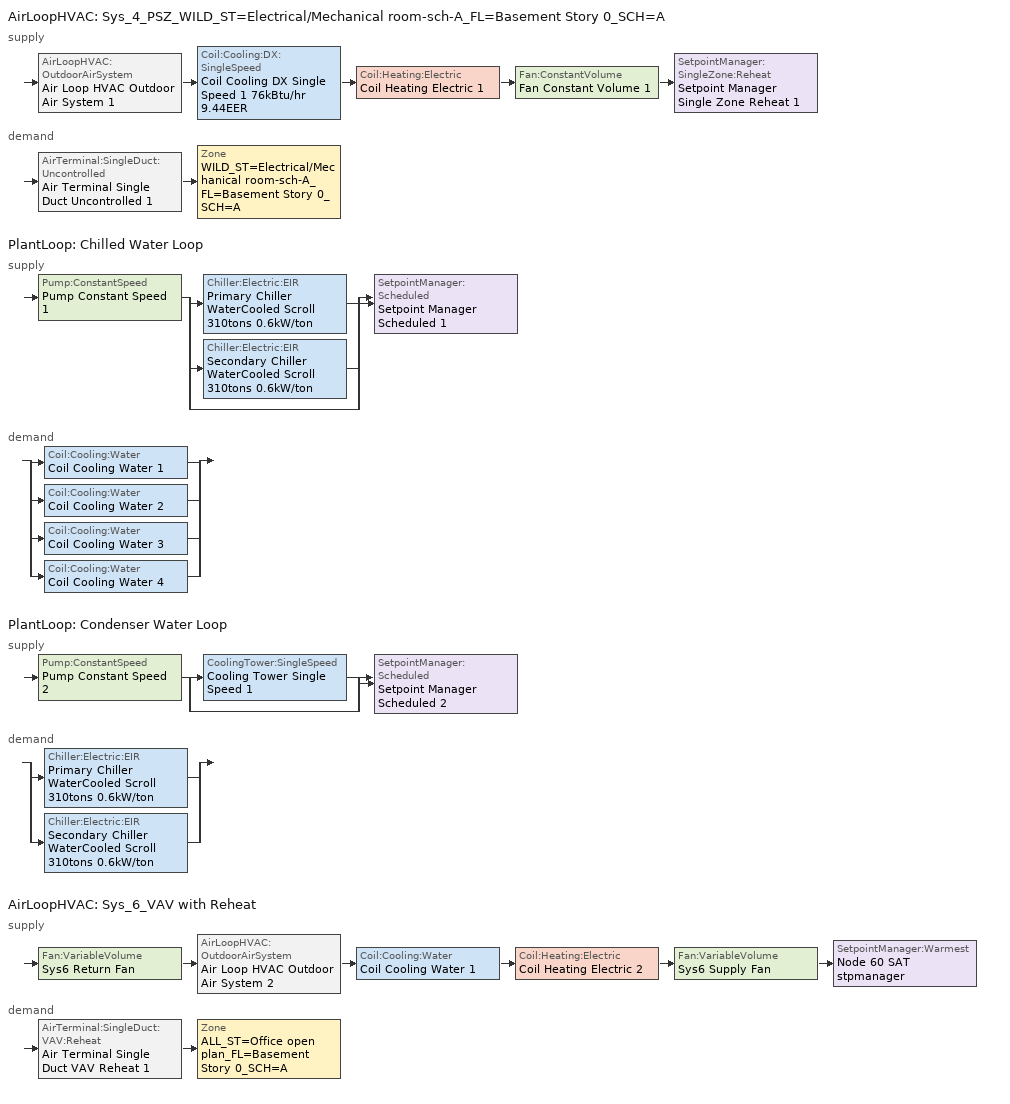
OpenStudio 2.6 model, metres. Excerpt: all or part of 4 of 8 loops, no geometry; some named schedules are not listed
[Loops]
AirLoopHVAC 'Sys_4_PSZ_WILD_ST=Electrical/Mechanical room-sch-A_FL=Basement Story 0_SCH=A'
 supply: AirLoopHVAC:OutdoorAirSystem 'Air Loop HVAC Outdoor Air System 1' > Coil:Cooling:DX:SingleSpeed 'Coil Cooling DX Single Speed 1 76kBtu/hr 9.44EER' > Coil:Heating:Electric 'Coil Heating Electric 1' > Fan:ConstantVolume 'Fan Constant Volume 1' > SetpointManager:SingleZone:Reheat 'Setpoint Manager Single Zone Reheat 1'
 demand: AirTerminal:SingleDuct:Uncontrolled 'Air Terminal Single Duct Uncontrolled 1' > Zone 'WILD_ST=Electrical/Mechanical room-sch-A_FL=Basement Story 0_SCH=A'
PlantLoop 'Chilled Water Loop'
 supply: Pump:ConstantSpeed 'Pump Constant Speed 1' > split
  | Chiller:Electric:EIR 'Primary Chiller WaterCooled Scroll 310tons 0.6kW/ton'
  | Chiller:Electric:EIR 'Secondary Chiller WaterCooled Scroll 310tons 0.6kW/ton'
  | bypass
  join > SetpointManager:Scheduled 'Setpoint Manager Scheduled 1'
 demand: split
  | Coil:Cooling:Water 'Coil Cooling Water 1'
  | Coil:Cooling:Water 'Coil Cooling Water 2'
  | Coil:Cooling:Water 'Coil Cooling Water 3'
  | Coil:Cooling:Water 'Coil Cooling Water 4'
PlantLoop 'Condenser Water Loop'
 supply: Pump:ConstantSpeed 'Pump Constant Speed 2' > split
  | CoolingTower:SingleSpeed 'Cooling Tower Single Speed 1'
  | bypass
  join > SetpointManager:Scheduled 'Setpoint Manager Scheduled 2'
 demand: split
  | Chiller:Electric:EIR 'Primary Chiller WaterCooled Scroll 310tons 0.6kW/ton'
  | Chiller:Electric:EIR 'Secondary Chiller WaterCooled Scroll 310tons 0.6kW/ton'
AirLoopHVAC 'Sys_6_VAV with Reheat'
 supply: Fan:VariableVolume 'Sys6 Return Fan' > AirLoopHVAC:OutdoorAirSystem 'Air Loop HVAC Outdoor Air System 2' > Coil:Cooling:Water 'Coil Cooling Water 1' > Coil:Heating:Electric 'Coil Heating Electric 2' > Fan:VariableVolume 'Sys6 Supply Fan' > SetpointManager:Warmest 'Node 60 SAT stpmanager'
 demand: AirTerminal:SingleDuct:VAV:Reheat 'Air Terminal Single Duct VAV Reheat 1' > Zone 'ALL_ST=Office open plan_FL=Basement Story 0_SCH=A'
[Sizing:Zone] Zone Cooling Design Supply Air Temperature Input Method=SupplyAirTemperature; Zone Cooling Design Supply Air Temperature {C}=13; Zone Cooling Design Supply Air Temperature Difference {deltaC}=11.11; Zone Heating Design Supply Air Temperature Input Method=SupplyAirTemperature; Zone Heating Design Supply Air Temperature {C}=43; Zone Heating Design Supply Air Temperature Difference {deltaC}=11.11; Zone Cooling Design Supply Air Humidity Ratio {kg-H2O/kg-air}=0.0085; Zone Heating Design Supply Air Humidity Ratio {kg-H2O/kg-air}=0.008; Zone Heating Sizing Factor=1.3; Zone Cooling Sizing Factor=1.1; Cooling Design Air Flow Method=DesignDay; Heating Design Air Flow Method=DesignDay; Account for Dedicated Outdoor Air System=No; Dedicated Outdoor Air System Control Strategy=NeutralSupplyAir; Dedicated Outdoor Air Low Setpoint Temperature for Design {C}=autosize; Dedicated Outdoor Air High Setpoint Temperature for Design {C}=autosize
ALL_ST=Office open plan_FL=Basement Story 0_SCH=A; WILD_ST=Electrical/Mechanical room-sch-A_FL=Basement Story 0_SCH=A
[Zone equipment]
ALL_ST=Office open plan_FL=Basement Story 0_SCH=A: ALL_ST=Office open plan_FL=Basement Story 0_SCH=A erv doas, Air Terminal Single Duct VAV Reheat 1, Zone HVAC Baseboard Convective Electric 2
WILD_ST=Electrical/Mechanical room-sch-A_FL=Basement Story 0_SCH=A: WILD_ST=Electrical/Mechanical room-sch-A_FL=Basement Story 0_SCH=A erv doas, Air Terminal Single Duct Uncontrolled 1, Zone HVAC Baseboard Convective Electric 1
[AirLoopHVAC] Design Supply Air Flow Rate {m3/s}=AutoSize
Name | Availability Schedule
Sys_4_PSZ_WILD_ST=Electrical/Mechanical room-sch-A_FL=Basement Story 0_SCH=A | Sys_4_PSZ_WILD_ST=Electrical/Mechanical room-sch-A_FL=Basement Story 0_SCH=A Occ Sch
Sys_6_VAV with Reheat | Sys_6_VAV with Reheat Occ Sch
[Sizing:System] Type of Load to Size On=Sensible; Design Outdoor Air Flow Rate {m3/s}=Autosize; Preheat Design Temperature {C}=7; Preheat Design Humidity Ratio {kg-H2O/kg-Air}=0.008; Precool Design Humidity Ratio {kg-H2O/kg-Air}=0.008; Central Cooling Design Supply Air Temperature {C}=13; Sizing Option=NonCoincident; 100% Outdoor Air in Cooling=No; 100% Outdoor Air in Heating=No; Central Cooling Design Supply Air Humidity Ratio {kg-H2O/kg-Air}=0.0085; Central Heating Design Supply Air Humidity Ratio {kg-H2O/kg-Air}=0.008; Cooling Design Air Flow Method=DesignDay; Cooling Design Air Flow Rate {m3/s}=0; Heating Design Air Flow Method=DesignDay; Heating Design Air Flow Rate {m3/s}=0; System Outdoor Air Method=ZoneSum; Zone Maximum Outdoor Air Fraction=1; Cooling Supply Air Flow Rate Per Floor Area {m3/s-m2}=0.00996765; Cooling Fraction of Autosized Cooling Supply Air Flow Rate=1; Cooling Supply Air Flow Rate Per Unit Cooling Capacity {m3/s-W}=3.94755e-05; Heating Supply Air Flow Rate Per Floor Area {m3/s-m2}=0.00996765; Heating Fraction of Autosized Heating Supply Air Flow Rate=1; Heating Fraction of Autosized Cooling Supply Air Flow Rate=1; Heating Supply Air Flow Rate Per Unit Heating Capacity {m3/s-W}=3.15882e-05; Cooling Design Capacity Method=CoolingDesignCapacity; Cooling Design Capacity {W}=autosize; Cooling Design Capacity Per Floor Area {W/m2}=234.7; Fraction of Autosized Cooling Design Capacity=1; Heating Design Capacity Method=HeatingDesignCapacity; Heating Design Capacity {W}=autosize; Heating Design Capacity Per Floor Area {W/m2}=157; Fraction of Autosized Heating Design Capacity=1; Central Cooling Capacity Control Method=OnOff
Name | Minimum System Air Flow Ratio | Precool Design Temperature {C} | Central Heating Design Supply Air Temperature {C}
Sys_4_PSZ_WILD_ST=Electrical/Mechanical room-sch-A_FL=Basement Story 0_SCH=A | 1 | 13 | 43
Sys_6_VAV with Reheat | 0.3 | 12.8 | 13.1
[Fan:ConstantVolume]
Fan Constant Volume 1: Availability Schedule=Always On Discrete; Fan Efficiency=0.39975; Pressure Rise {Pa}=640; Maximum Flow Rate {m3/s}=AutoSize; Motor Efficiency=0.615
[Coil:Heating:Electric] Availability Schedule=Always On Discrete
Coil Heating Electric 1; Coil Heating Electric 2; Coil Heating Electric 3
[Coil:Cooling:DX:SingleSpeed]
Coil Cooling DX Single Speed 1 76kBtu/hr 9.44EER: Availability Schedule=Always On Discrete; Rated Total Cooling Capacity {W}=autosize; Rated Sensible Heat Ratio=autosize; Rated COP {W/W}=3.24688; Rated Air Flow Rate {m3/s}=autosize; Rated Evaporator Fan Power Per Volume Flow Rate {W/(m3/s)}=773.3; Total Cooling Capacity Function of Temperature Curve=DXCOOL-NECB2011-REF-CAPFT; Total Cooling Capacity Function of Flow Fraction Curve=DXCOOL-NECB2011-REF-CAPFFLOW; Energy Input Ratio Function of Temperature Curve=DXCOOL-NECB2011-REF-COOLEIRFT; Energy Input Ratio Function of Flow Fraction Curve=DXCOOL-NECB2011-REF-COOLEIRFFLOW; Part Load Fraction Correlation Curve=DXCOOL-NECB2011-REF-COOLPLFFPLR; Condenser Type=AirCooled; Evaporative Condenser Effectiveness=0; Evaporative Condenser Air Flow Rate {m3/s}=Autosize; Evaporative Condenser Pump Rated Power Consumption {W}=Autosize; Crankcase Heater Capacity {W}=0; Maximum Outdoor Dry-Bulb Temperature for Crankcase Heater Operation {C}=0; Basin Heater Capacity {W/K}=0; Basin Heater Setpoint Temperature {C}=10
[Controller:OutdoorAir] Minimum Outdoor Air Flow Rate {m3/s}=0; Maximum Outdoor Air Flow Rate {m3/s}=0; Economizer Control Action Type=ModulateFlow; Lockout Type=NoLockout; Minimum Limit Type=FixedMinimum; High Humidity Control=No; Heat Recovery Bypass Control Type=BypassWhenWithinEconomizerLimits
Name | Economizer Control Type | Minimum Outdoor Air Schedule | Controller Mechanical Ventilation | Economizer Maximum Limit Dry-Bulb Temperature {C} | Economizer Maximum Limit Enthalpy {J/kg} | Economizer Minimum Limit Dry-Bulb Temperature {C}
Controller Outdoor Air 1 | DifferentialEnthalpy | Sys_4_PSZ_WILD_ST=Electrical/Mechanical room-sch-A_FL=Basement Story 0_SCH=A Occ Sch | Controller Mechanical Ventilation 1
Controller Outdoor Air 2 | NoEconomizer | Sys_6_VAV with Reheat Occ Sch | Controller Mechanical Ventilation 2 | 28 | 64000 | -100
[Controller:MechanicalVentilation] Availability Schedule=Always On Discrete; System Outdoor Air Method=ZoneSum
Controller Mechanical Ventilation 1; Controller Mechanical Ventilation 2
[AirLoopHVAC:OutdoorAirSystem]
Name | Controller
Air Loop HVAC Outdoor Air System 1 | Controller Outdoor Air 1
Air Loop HVAC Outdoor Air System 2 | Controller Outdoor Air 2
[SetpointManager:SingleZone:Reheat]
Setpoint Manager Single Zone Reheat 1: Minimum Supply Air Temperature {C}=13; Maximum Supply Air Temperature {C}=43; Control Zone=WILD_ST=Electrical/Mechanical room-sch-A_FL=Basement Story 0_SCH=A
[AirTerminal:SingleDuct:Uncontrolled]
Air Terminal Single Duct Uncontrolled 1: Availability Schedule=Always On Discrete; Maximum Air Flow Rate {m3/s}=AutoSize
[ZoneHVAC:Baseboard:Convective:Electric] Availability Schedule=Always On Discrete; Nominal Capacity {W}=autosize; Efficiency=1
Zone HVAC Baseboard Convective Electric 1; Zone HVAC Baseboard Convective Electric 2
[PlantLoop] Glycol Concentration=0; Plant Loop Volume {m3}=Autocalculate; Load Distribution Scheme=Optimal
Chilled Water Loop; Condenser Water Loop
[Sizing:Plant] Loop Design Temperature Difference {deltaC}=6; Sizing Option=NonCoincident; Zone Timesteps in Averaging Window=1; Coincident Sizing Factor Mode=None
Name | Loop Type | Design Loop Exit Temperature {C}
Chilled Water Loop | Cooling | 7
Condenser Water Loop | Condenser | 29
[Pump:ConstantSpeed] Rated Flow Rate {m3/s}=autosize; Rated Pump Head {Pa}=179352; Rated Power Consumption {W}=autosize; Fraction of Motor Inefficiencies to Fluid Stream=0; Pump Control Type=Intermittent; Design Power Sizing Method=PowerPerFlowPerPressure; Design Electric Power per Unit Flow Rate {W/(m3/s)}=348701.1
Name | Motor Efficiency | Design Shaft Power per Unit Flow Rate per Unit Head {W-s/m3-Pa}
Pump Constant Speed 1 | 0.936 | 1.83242
Pump Constant Speed 2 | 0.954 | 1.60085
[Chiller:Electric:EIR] Reference Capacity {W}=1.089e+06; Reference COP {W/W}=5.67258; Cooling Capacity Function of Temperature Curve=WaterCooled_Scroll_CAPFT_NECB2011; Electric Input to Cooling Output Ratio Function of Temperature Curve=WaterCooled_Scroll_EIRFT_NECB2011; Electric Input to Cooling Output Ratio Function of Part Load Ratio Curve=WaterCooled_Scroll_EIRFPLR_NECB2011; Minimum Part Load Ratio=0.25; Minimum Unloading Ratio=0.25; Condenser Type=WaterCooled; Chiller Flow Mode=LeavingSetpointModulated; Design Heat Recovery Water Flow Rate {m3/s}=0; Sizing Factor=1; Basin Heater Capacity {W/K}=0; Basin Heater Setpoint Temperature {C}=10
Primary Chiller WaterCooled Scroll 310tons 0.6kW/ton; Secondary Chiller WaterCooled Scroll 310tons 0.6kW/ton
[SetpointManager:Scheduled] Control Variable=Temperature
Name | Schedule
Setpoint Manager Scheduled 1 | CHW Temp
Setpoint Manager Scheduled 2 | CW Temp
[CoolingTower:SingleSpeed]
Cooling Tower Single Speed 1: Design Water Flow Rate {m3/s}=autosize; Design Air Flow Rate {m3/s}=autosize; Fan Power at Design Air Flow Rate {W}=33305.3; U-Factor Times Area Value at Design Air Flow Rate {W/K}=autosize; Air Flow Rate in Free Convection Regime {m3/s}=autosize; U-Factor Times Area Value at Free Convection Air Flow Rate {W/K}=autosize; Performance Input Method=UFactorTimesAreaAndDesignWaterFlowRate; Free Convection Capacity {W}=0; Basin Heater Capacity {W/K}=0; Evaporation Loss Mode=LossFactor; Evaporation Loss Factor {percent/K}=0.2; Drift Loss Percent {percent}=0.008; Blowdown Calculation Mode=ConcentrationRatio; Blowdown Concentration Ratio=3; Capacity Control=FanCycling; Number of Cells=2; Cell Control=MinimalCell; Cell Minimum  Water Flow Rate Fraction=0.33; Cell Maximum Water Flow Rate Fraction=2.5; Sizing Factor=1; Free Convection Air Flow Rate Sizing Factor=0.1; Free Convection U-Factor Times Area Value Sizing Factor=0.1; Heat Rejection Capacity and Nominal Capacity Sizing Ratio=1.25; Free Convection Nominal Capacity Sizing Factor=0.1; Design Inlet Air Dry-Bulb Temperature {C}=35; Design Inlet Air Wet-Bulb Temperature {C}=24; Design Approach Temperature {deltaC}=5; Design Range Temperature {deltaC}=6
[Fan:VariableVolume] Availability Schedule=Always On Discrete; Maximum Flow Rate {m3/s}=Autosize; Fan Power Minimum Flow Rate Input Method=Fraction; Fan Power Minimum Flow Fraction=0.68; Fan Power Minimum Air Flow Rate {m3/s}=0; Motor In Airstream Fraction=1; Fan Power Coefficient 1=-2.4176; Fan Power Coefficient 2=9.5874; Fan Power Coefficient 3=-11.559; Fan Power Coefficient 4=5.4009; Fan Power Coefficient 5=0
Name | Fan Efficiency | Pressure Rise {Pa} | Motor Efficiency
Sys6 Supply Fan | 0.549965 | 1000 | 0.8461
Sys6 Return Fan | 0.299975 | 250 | 0.4615
[Coil:Cooling:Water] Availability Schedule=Always On Discrete
Coil Cooling Water 1; Coil Cooling Water 2; Coil Cooling Water 3; Coil Cooling Water 4
[Controller:WaterCoil] Action=Reverse; Minimum Actuated Flow {m3/s}=0
Name | Water Coil
Controller Water Coil 1 | Coil Cooling Water 1
Controller Water Coil 2 | Coil Cooling Water 2
Controller Water Coil 3 | Coil Cooling Water 3
Controller Water Coil 4 | Coil Cooling Water 4
[AirTerminal:SingleDuct:VAV:Reheat]
Air Terminal Single Duct VAV Reheat 1: Availability Schedule=Always On Discrete; Maximum Air Flow Rate {m3/s}=AutoSize; Zone Minimum Air Flow Input Method=Constant; Constant Minimum Air Flow Fraction=0.05; Fixed Minimum Air Flow Rate {m3/s}=1.56736; Reheat Coil=Coil Heating Electric 3; Maximum Hot Water or Steam Flow Rate {m3/s}=AutoSize; Minimum Hot Water or Steam Flow Rate {m3/s}=0; Convergence Tolerance=0.001; Damper Heating Action=Normal; Maximum Flow per Zone Floor Area During Reheat {m3/s-m2}=AutoSize; Maximum Flow Fraction During Reheat=AutoSize; Maximum Reheat Air Temperature {C}=43; Control For Outdoor Air=No
[HeatExchanger:AirToAir:SensibleAndLatent] Availability Schedule=Always On Discrete; Nominal Supply Air Flow Rate {m3/s}=autosize; Sensible Effectiveness at 100% Heating Air Flow=0.8; Latent Effectiveness at 100% Heating Air Flow=0.8; Sensible Effectiveness at 75% Heating Air Flow=0.8; Latent Effectiveness at 75% Heating Air Flow=0.8; Sensible Effectiveness at 100% Cooling Air Flow=0.8; Latent Effectiveness at 100% Cooling Air Flow=0.8; Sensible Effectiveness at 75% Cooling Air Flow=0.8; Latent Effectiveness at 75% Cooling Air Flow=0.8; Supply Air Outlet Temperature Control=No; Heat Exchanger Type=Rotary; Frost Control Type=ExhaustAirRecirculation; Threshold Temperature {C}=-23.3; Initial Defrost Time Fraction=0.167; Rate of Defrost Time Fraction Increase {1/K}=0.012; Economizer Lockout=No
Name | Nominal Electric Power {W}
ALL_ST=Office open plan_FL=Basement Story 0_SCH=A erv hx | 287.084
WILD_ST=Electrical/Mechanical room-sch-A_FL=Basement Story 0_SCH=A erv hx | 657.844
[ZoneHVAC:EnergyRecoveryVentilator:Controller] Temperature High Limit {C}=19; Temperature Low Limit {C}=13; Exhaust Air Temperature Limit=NoExhaustAirTemperatureLimit; Exhaust Air Enthalpy Limit=NoExhaustAirEnthalpyLimit; Time of Day Economizer Flow Control Schedule=Always Off Discrete; High Humidity Control Flag=No; High Humidity Outdoor Air Flow Ratio=1; Control High Indoor Humidity Based on Outdoor Humidity Ratio=Yes
Name | Electronic Enthalpy Limit Curve
ALL_ST=Office open plan_FL=Basement Story 0_SCH=A erv contr | Curve Cubic 19
WILD_ST=Electrical/Mechanical room-sch-A_FL=Basement Story 0_SCH=A erv contr | Curve Cubic 20
[Fan:OnOff] Availability Schedule=Always On Discrete; Fan Efficiency=0.75; Pressure Rise {Pa}=200; Maximum Flow Rate {m3/s}=autosize; Motor Efficiency=0.9; Motor In Airstream Fraction=1
Name | Fan Power Ratio Function of Speed Ratio Curve | Fan Efficiency Ratio Function of Speed Ratio Curve
ALL_ST=Office open plan_FL=Basement Story 0_SCH=A erv sup fan | Fan On Off Power Curve 36 | Fan On Off Efficiency Curve 36
ALL_ST=Office open plan_FL=Basement Story 0_SCH=A erv exh fan | Fan On Off Power Curve 37 | Fan On Off Efficiency Curve 37
WILD_ST=Electrical/Mechanical room-sch-A_FL=Basement Story 0_SCH=A erv sup fan | Fan On Off Power Curve 38 | Fan On Off Efficiency Curve 38
WILD_ST=Electrical/Mechanical room-sch-A_FL=Basement Story 0_SCH=A erv exh fan | Fan On Off Power Curve 39 | Fan On Off Efficiency Curve 39
[ZoneHVAC:EnergyRecoveryVentilator] Supply Air Flow Rate {m3/s}=autosize; Exhaust Air Flow Rate {m3/s}=autosize; Ventilation Rate per Occupant {m3/s-person}=0
Name | Availability Schedule | Heat Exchanger | Supply Air Fan | Exhaust Air Fan | Controller | Ventilation Rate per Unit Floor Area {m3/s-m2}
ALL_ST=Office open plan_FL=Basement Story 0_SCH=A erv doas | Sys_6_VAV with Reheat Occ Sch | ALL_ST=Office open plan_FL=Basement Story 0_SCH=A erv hx | ALL_ST=Office open plan_FL=Basement Story 0_SCH=A erv sup fan | ALL_ST=Office open plan_FL=Basement Story 0_SCH=A erv exh fan | ALL_ST=Office open plan_FL=Basement Story 0_SCH=A erv contr | 0.00042164
WILD_ST=Electrical/Mechanical room-sch-A_FL=Basement Story 0_SCH=A erv doas | Sys_4_PSZ_WILD_ST=Electrical/Mechanical room-sch-A_FL=Basement Story 0_SCH=A Occ Sch | WILD_ST=Electrical/Mechanical room-sch-A_FL=Basement Story 0_SCH=A erv hx | WILD_ST=Electrical/Mechanical room-sch-A_FL=Basement Story 0_SCH=A erv sup fan | WILD_ST=Electrical/Mechanical room-sch-A_FL=Basement Story 0_SCH=A erv exh fan | WILD_ST=Electrical/Mechanical room-sch-A_FL=Basement Story 0_SCH=A erv contr | 0.0003048
[SetpointManager:Warmest]
Node 60 SAT stpmanager: Control Variable=Temperature; Minimum Setpoint Temperature {C}=12; Maximum Setpoint Temperature {C}=35; Strategy=MaximumTemperature
[Schedule:Ruleset]
Name | Default Day Schedule | Summer Design Day Schedule | Winter Design Day Schedule
CHW Temp | Schedule Day 3
CW Temp | Schedule Day 4
Sys_4_PSZ_WILD_ST=Electrical/Mechanical room-sch-A_FL=Basement Story 0_SCH=A Occ Sch | Sys_4_PSZ_WILD_ST=Electrical/Mechanical room-sch-A_FL=Basement Story 0_SCH=A Occ Sch Default | Sys_4_PSZ_WILD_ST=Electrical/Mechanical room-sch-A_FL=Basement Story 0_SCH=A Occ Sch Summer Design Day | Sys_4_PSZ_WILD_ST=Electrical/Mechanical room-sch-A_FL=Basement Story 0_SCH=A Occ Sch Winter Design Day
Sys_6_VAV with Reheat Occ Sch | Sys_6_VAV with Reheat Occ Sch Default | Sys_6_VAV with Reheat Occ Sch Summer Design Day | Sys_6_VAV with Reheat Occ Sch Winter Design Day
[Schedule:Day]
Sys_4_PSZ_WILD_ST=Electrical/Mechanical room-sch-A_FL=Basement Story 0_SCH=A Occ Sch Default; Sys_4_PSZ_WILD_ST=Electrical/Mechanical room-sch-A_FL=Basement Story 0_SCH=A Occ Sch Winter Design Day; Sys_4_PSZ_WILD_ST=Electrical/Mechanical room-sch-A_FL=Basement Story 0_SCH=A Occ Sch Summer Design Day; Sys_6_VAV with Reheat Occ Sch Default; Sys_6_VAV with Reheat Occ Sch Winter Design Day; Sys_6_VAV with Reheat Occ Sch Summer Design Day: 24, 0, 1
[Schedule:Rule] Schedule Ruleset=Sys_4_PSZ_WILD_ST=Electrical/Mechanical room-sch-A_FL=Basement Story 0_SCH=A Occ Sch; Date Specification Type=DateRange; Start Month=1; Start Day=1; End Month=12
Sys_4_PSZ_WILD_ST=Electrical/Mechanical room-sch-A_FL=Basement Story 0_SCH=A Occ Sch Monday Rule: Rule Order=6; Day Schedule=Sys_4_PSZ_WILD_ST=Electrical/Mechanical room-sch-A_FL=Basement Story 0_SCH=A Occ Sch Monday; Apply Monday=Yes; End Day=25
Sys_4_PSZ_WILD_ST=Electrical/Mechanical room-sch-A_FL=Basement Story 0_SCH=A Occ Sch Tuesday Rule: Rule Order=5; Day Schedule=Sys_4_PSZ_WILD_ST=Electrical/Mechanical room-sch-A_FL=Basement Story 0_SCH=A Occ Sch Tuesday; End Day=26; Apply Tuesday=Yes
Sys_4_PSZ_WILD_ST=Electrical/Mechanical room-sch-A_FL=Basement Story 0_SCH=A Occ Sch Wednesday Rule: Rule Order=4; Day Schedule=Sys_4_PSZ_WILD_ST=Electrical/Mechanical room-sch-A_FL=Basement Story 0_SCH=A Occ Sch Wednesday; End Day=27; Apply Wednesday=Yes
Sys_4_PSZ_WILD_ST=Electrical/Mechanical room-sch-A_FL=Basement Story 0_SCH=A Occ Sch Thursday Rule: Rule Order=3; Day Schedule=Sys_4_PSZ_WILD_ST=Electrical/Mechanical room-sch-A_FL=Basement Story 0_SCH=A Occ Sch Thursday; End Day=28; Apply Thursday=Yes
Sys_4_PSZ_WILD_ST=Electrical/Mechanical room-sch-A_FL=Basement Story 0_SCH=A Occ Sch Friday Rule: Rule Order=2; Day Schedule=Sys_4_PSZ_WILD_ST=Electrical/Mechanical room-sch-A_FL=Basement Story 0_SCH=A Occ Sch Friday; End Day=29; Apply Friday=Yes
Sys_4_PSZ_WILD_ST=Electrical/Mechanical room-sch-A_FL=Basement Story 0_SCH=A Occ Sch Saturday Rule: Rule Order=1; Day Schedule=Sys_4_PSZ_WILD_ST=Electrical/Mechanical room-sch-A_FL=Basement Story 0_SCH=A Occ Sch Saturday; End Day=30; Apply Saturday=Yes
Sys_4_PSZ_WILD_ST=Electrical/Mechanical room-sch-A_FL=Basement Story 0_SCH=A Occ Sch Sunday Rule: Rule Order=0; Day Schedule=Sys_4_PSZ_WILD_ST=Electrical/Mechanical room-sch-A_FL=Basement Story 0_SCH=A Occ Sch Sunday; End Day=31; Apply Sunday=Yes
[Schedule:Constant]
Name | Value
Always On Discrete | 1
Always Off Discrete | 0
[Curve:Biquadratic] Minimum Value of y=24
Name | Coefficient1 Constant | Coefficient2 x | Coefficient3 x**2 | Coefficient4 y | Coefficient5 y**2 | Coefficient6 x*y | Minimum Value of x | Maximum Value of x | Maximum Value of y
DXCOOL-NECB2011-REF-CAPFT | 0.867905 | 0.0142459 | 0.00055436 | -0.0075575 | 3.3e-05 | -0.0001918 | 13 | 24 | 46
DXCOOL-NECB2011-REF-COOLEIRFT | 0.116936 | 0.0284933 | -0.0004112 | 0.0214108 | 0.00016103 | -0.0006791 | 13 | 24 | 46
WaterCooled_Scroll_CAPFT_NECB2011 | 0.94418 | 0.0337102 | 9.75564e-05 | -0.00322114 | -4.91832e-05 | -0.000177584 | 5 | 10 | 35
WaterCooled_Scroll_EIRFT_NECB2011 | 0.727393 | -0.0118922 | 0.000541177 | 0.00187934 | 0.000473461 | -0.000711472 | 5 | 10 | 35
[Curve:Quadratic] Minimum Value of x=0; Maximum Value of x=1
Name | Coefficient1 Constant | Coefficient2 x | Coefficient3 x**2
DXCOOL-NECB2011-REF-CAPFFLOW; DXCOOL-NECB2011-REF-COOLEIRFFLOW | 1 | 0 | 0
WaterCooled_Scroll_EIRFPLR_NECB2011 | 0.04412 | 0.640367 | 0.319555
[Curve:Cubic]
Name | Coefficient1 Constant | Coefficient2 x | Coefficient3 x**2 | Coefficient4 x**3 | Minimum Value of x | Maximum Value of x
DXCOOL-NECB2011-REF-COOLPLFFPLR | 0.0277 | 4.9151 | -8.184 | 4.2702 | 0.7 | 1
Fan On Off Efficiency Curve 36; Fan On Off Efficiency Curve 37; Fan On Off Efficiency Curve 38; Fan On Off Efficiency Curve 39 | 1 | 0 | 0 | 0 | 0 | 1
Curve Cubic 19; Curve Cubic 20 | 0.013427 | -0.00047892 | 5.3352e-05 | -1.8103e-06 | 16.6 | 29.13
[Curve:Exponent] Coefficient1 Constant=1; Coefficient2 Constant=0; Coefficient3 Constant=0; Minimum Value of x=0; Maximum Value of x=1
Fan On Off Power Curve 36; Fan On Off Power Curve 37; Fan On Off Power Curve 38; Fan On Off Power Curve 39
